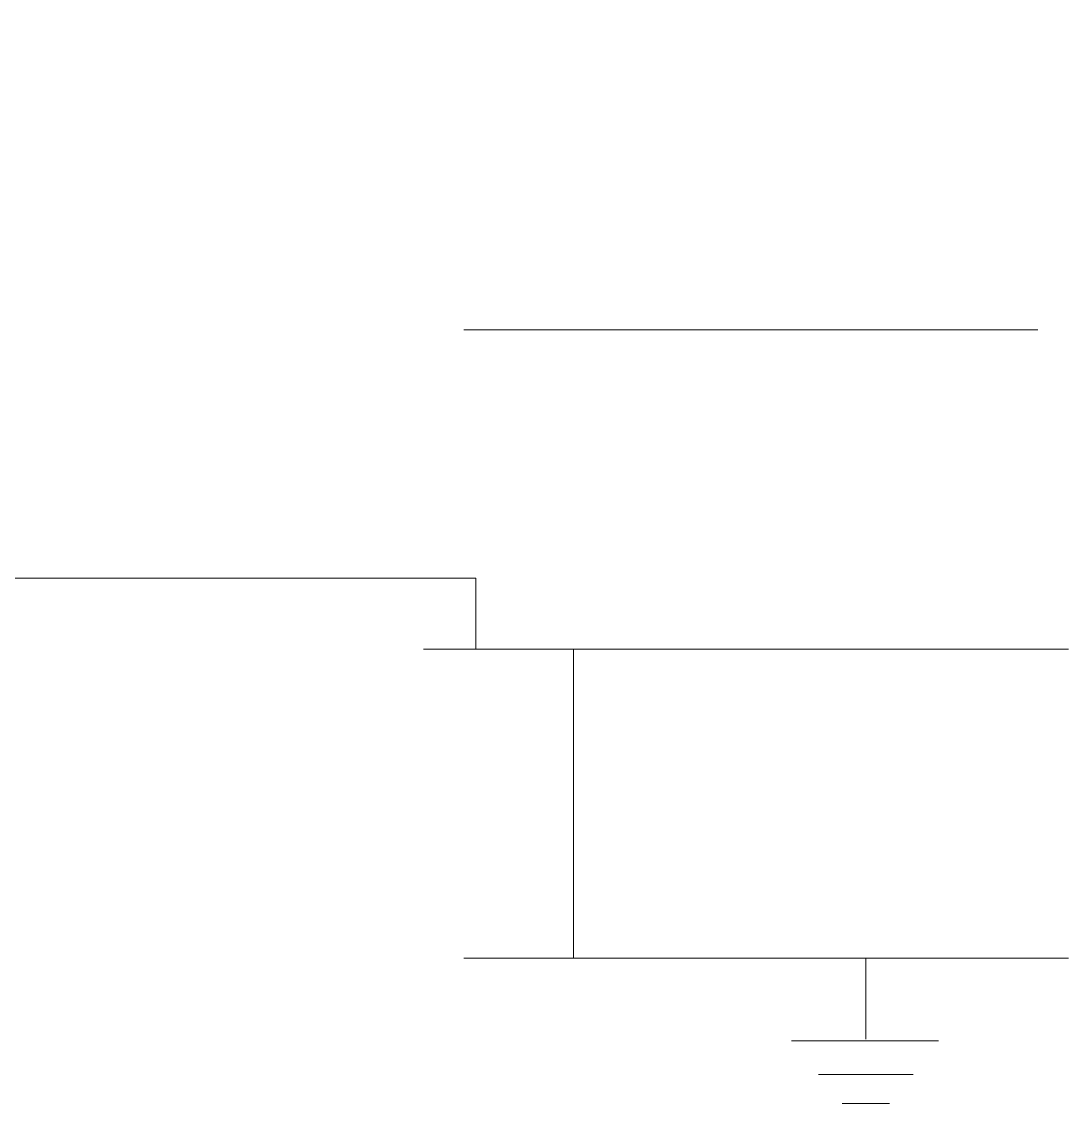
# Model space of a CAD drawing. Header units: millimetres. Extents: x 7 to 206, y 30 to 245.
# Drawn here: x 94.92 to 121.16, y 30.48 to 57.59 of the extents above; entities that cross this region are included whole.
import ezdxf

# ---------------------------------------------------------------- set-up
doc = ezdxf.new("R2010")
doc.units = ezdxf.units.MM
doc.header["$MEASUREMENT"] = 0
doc.layers.add('TABLA', color=7, linetype='CONTINUOUS')

msp = doc.modelspace()

# ---------------------------------------------------------------- linework, layer by layer
at = {"layer": 'TABLA', "color": 7, "linetype": 'Continuous', "lineweight": 18, "true_color": 0x000007}
for p, q in [((106.003, 49.869), (120.396, 49.869)), ((104.987, 41.868), (121.158, 41.868)), ((108.754, 41.868), (108.754, 34.121)), ((106.003, 34.121), (121.158, 34.121)), ((116.078, 34.121), (116.078, 32.089)), ((114.215, 32.046), (117.898, 32.046)), ((114.893, 31.2), (117.263, 31.2)), ((115.485, 30.48), (116.671, 30.48))]:
    msp.add_line(p, q, dxfattribs=at)
msp.add_lwpolyline([(9.779, 138.218), (9.779, 43.646), (106.299, 43.646), (106.299, 41.868)], dxfattribs=at)

doc.saveas('drawing.dxf')
